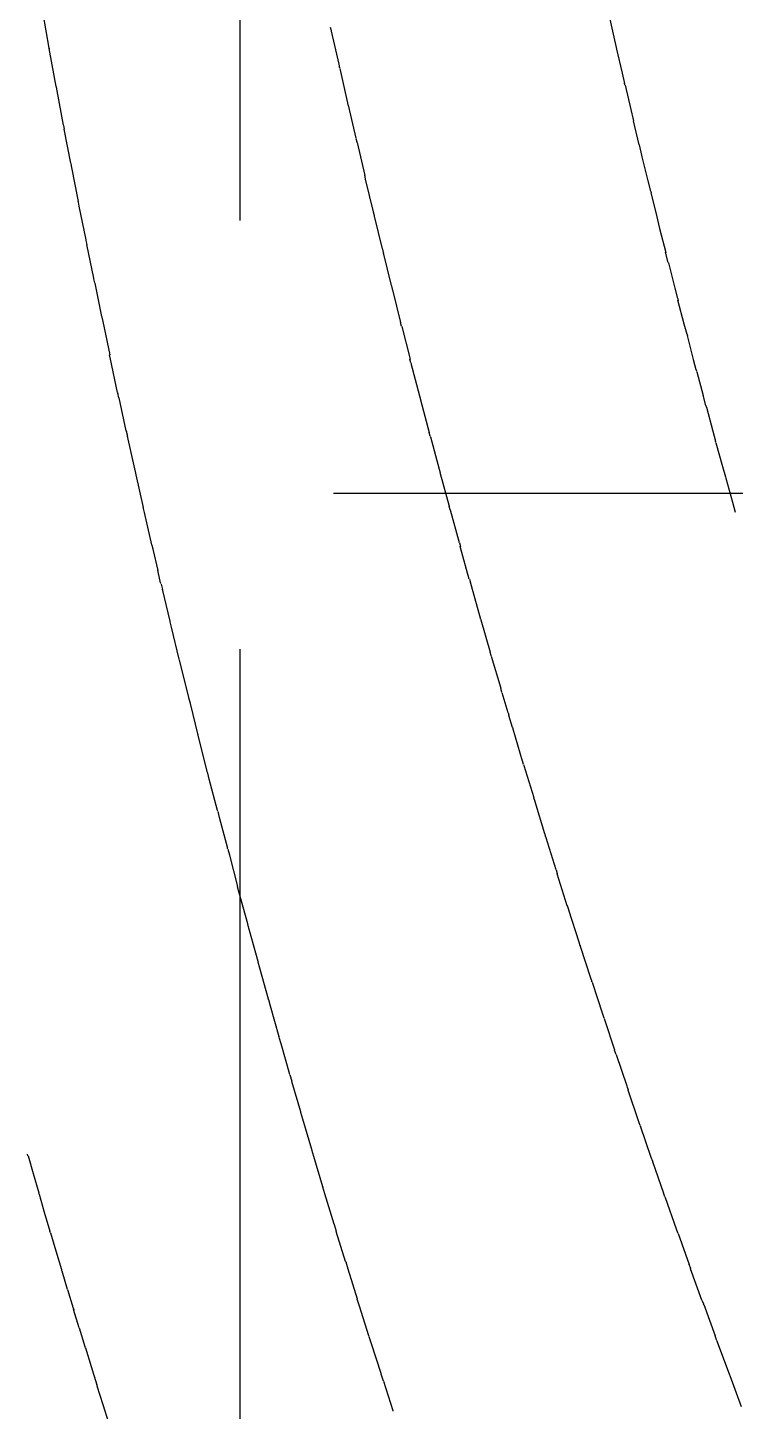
# Model space of a CAD drawing. Header units: feet. Extents: x 9681 to 12164, y 9191 to 13159.
# Drawn here: x 10548.02 to 10558.34, y 11904.45 to 11924.63 of the extents above; entities that cross this region are included whole.
import ezdxf

# ---------------------------------------------------------------- set-up
doc = ezdxf.new("R2010")
doc.units = ezdxf.units.FT
doc.header["$MEASUREMENT"] = 0
doc.linetypes.add('DASHED', pattern=[0.75, 0.5, -0.25])
doc.layers.add('CREEKCONT-MNR', color=3, linetype='Continuous')
doc.layers.add('GRID', color=254, linetype='DASHED')

msp = doc.modelspace()

# ---------------------------------------------------------------- linework, layer by layer
at = {"layer": 'CREEKCONT-MNR', "color": 5, "extrusion": (0.984247, 0.1768, 0), "elevation": 12490.381}
msp.add_lwpolyline([(9871.537, 786), (9872.05, 786)], dxfattribs=at)
at = {"layer": 'CREEKCONT-MNR', "color": 5, "extrusion": (0.97495, 0.222425, 0)}
for points, elevation in [([(9278.095, 787), (9277.733, 787)], 12944.427), ([(9278.181, 786), (9277.687, 786)], 12940.427)]:
    msp.add_lwpolyline(points, dxfattribs=dict(at, elevation=elevation))
at = {"layer": 'CREEKCONT-MNR', "color": 5, "extrusion": (0.975451, 0.220217, 0), "elevation": 12919.385}
msp.add_lwpolyline([(9308.074, 786), (9308.022, 786)], dxfattribs=at)
at = {"layer": 'CREEKCONT-MNR', "color": 5}
for points, elevation in [([(10552.444, 11924.584), (10552.445, 11924.577)], 786), ([(10552.445, 11924.577), (10552.553, 11924.095)], 786), ([(10548.333, 11924.32), (10548.332, 11924.327)], 786), ([(10556.6, 11924.34), (10556.605, 11924.317)], 787), ([(10556.605, 11924.317), (10556.687, 11923.964)], 787), ([(10552.553, 11924.095), (10552.565, 11924.044)], 786), ([(10556.687, 11923.964), (10556.722, 11923.815)], 787), ([(10548.446, 11923.708), (10548.436, 11923.76)], 786), ([(10548.539, 11923.208), (10548.446, 11923.708)], 786), ([(10548.551, 11923.147), (10548.541, 11923.201)], 786), ([(10552.813, 11922.965), (10552.815, 11922.957)], 786), ([(10556.972, 11922.767), (10556.977, 11922.745)], 787), ([(10548.648, 11922.642), (10548.646, 11922.649)], 786), ([(10552.928, 11922.477), (10552.941, 11922.426)], 786), ([(10552.941, 11922.426), (10552.942, 11922.419)], 786), ([(10557.063, 11922.393), (10557.1, 11922.244)], 787), ([(10557.105, 11922.222), (10557.192, 11921.871)], 787), ([(10548.768, 11922.026), (10548.757, 11922.083)], 786), ([(10548.867, 11921.532), (10548.768, 11922.026)], 786), ([(10557.192, 11921.871), (10557.23, 11921.721)], 787), ([(10557.235, 11921.699), (10557.324, 11921.349)], 787), ([(10548.868, 11921.525), (10548.867, 11921.532)], 786), ([(10548.98, 11920.975), (10548.88, 11921.466)], 786), ([(10557.367, 11921.177), (10557.457, 11920.827)], 787), ([(10548.994, 11920.906), (10548.982, 11920.967)], 786), ([(10553.322, 11920.865), (10553.335, 11920.813)], 786), ([(10553.335, 11920.813), (10553.336, 11920.805)], 786), ([(10553.336, 11920.805), (10553.457, 11920.328)], 786), ([(10557.457, 11920.827), (10557.496, 11920.678)], 787), ([(10553.472, 11920.269), (10553.594, 11919.792)], 786), ([(10557.769, 11919.636), (10557.775, 11919.614)], 787), ([(10549.454, 11918.747), (10549.349, 11919.228)], 786), ([(10553.747, 11919.205), (10553.748, 11919.197)], 786), ([(10557.909, 11919.116), (10557.915, 11919.094)], 787), ([(10549.578, 11918.192), (10549.472, 11918.669)], 786), ([(10553.888, 11918.67), (10553.89, 11918.662)], 786), ([(10553.89, 11918.662), (10554.017, 11918.188)], 786), ([(10558.056, 11918.575), (10558.152, 11918.228)], 787), ([(10549.58, 11918.184), (10549.578, 11918.192)], 786), ([(10554.017, 11918.188), (10554.031, 11918.135)], 786), ([(10558.152, 11918.228), (10558.194, 11918.078)], 787), ([(10558.194, 11918.078), (10558.2, 11918.056)], 787), ([(10558.2, 11918.056), (10558.297, 11917.709)], 787), ([(10558.297, 11917.709), (10558.339, 11917.56)], 787), ([(10549.706, 11917.628), (10549.704, 11917.636)], 786), ([(10554.162, 11917.654), (10554.176, 11917.602)], 786), ([(10554.178, 11917.594), (10554.309, 11917.121)], 786), ([(10549.846, 11917.021), (10549.834, 11917.074)], 786), ([(10554.324, 11917.068), (10554.326, 11917.06)], 786), ([(10549.918, 11916.712), (10549.846, 11917.021)], 786), ([(10554.475, 11916.528), (10554.609, 11916.057)], 786), ([(10550.094, 11915.973), (10549.983, 11916.439)], 786), ([(10554.609, 11916.057), (10554.624, 11916.004)], 786), ([(10550.228, 11915.419), (10550.116, 11915.884)], 786), ([(10554.935, 11914.933), (10555.022, 11914.639)], 786), ([(10555.032, 11914.604), (10555.084, 11914.429)], 786), ([(10555.09, 11914.411), (10555.092, 11914.403)], 786), ([(10555.092, 11914.403), (10555.232, 11913.935)], 786), ([(10550.788, 11913.202), (10550.786, 11913.21)], 786), ([(10550.933, 11912.651), (10550.93, 11912.659)], 786), ([(10555.575, 11912.816), (10555.721, 11912.35)], 786), ([(10555.738, 11912.296), (10555.74, 11912.288)], 786), ([(10551.226, 11911.558), (10551.103, 11912.012)], 786), ([(10555.888, 11911.824), (10555.905, 11911.769)], 786), ([(10555.905, 11911.769), (10555.908, 11911.761)], 786), ([(10555.908, 11911.761), (10556.056, 11911.297)], 786), ([(10551.228, 11911.55), (10551.226, 11911.558)], 786), ([(10551.253, 11911.46), (10551.228, 11911.55)], 786), ([(10551.376, 11911.009), (10551.253, 11911.46)], 786), ([(10556.074, 11911.243), (10556.077, 11911.235)], 786), ([(10551.379, 11911), (10551.376, 11911.009)], 786), ([(10551.404, 11910.91), (10551.379, 11911)], 786), ([(10551.529, 11910.46), (10551.404, 11910.91)], 786), ([(10556.227, 11910.772), (10556.245, 11910.717)], 786), ([(10551.713, 11909.81), (10551.687, 11909.903)], 786), ([(10551.841, 11909.363), (10551.713, 11909.81)], 786), ([(10556.574, 11909.723), (10556.593, 11909.668)], 786), ([(10556.593, 11909.668), (10556.595, 11909.66)], 786), ([(10552, 11908.816), (10551.871, 11909.261)], 786), ([(10556.769, 11909.144), (10556.772, 11909.136)], 786), ([(10556.772, 11909.136), (10556.929, 11908.677)], 786), ([(10552.003, 11908.808), (10552, 11908.816)], 786), ([(10552.031, 11908.712), (10552.003, 11908.808)], 786), ([(10552.161, 11908.269), (10552.031, 11908.712)], 786), ([(10556.951, 11908.613), (10557.109, 11908.154)], 786), ([(10552.164, 11908.261), (10552.161, 11908.269)], 786), ([(10557.109, 11908.154), (10557.129, 11908.099)], 786), ([(10557.132, 11908.091), (10557.292, 11907.633)], 786), ([(10548.186, 11907.61), (10548.179, 11907.633)], 787), ([(10557.311, 11907.578), (10557.314, 11907.569)], 786), ([(10557.314, 11907.569), (10557.476, 11907.112)], 786), ([(10548.345, 11907.072), (10548.263, 11907.35)], 787), ([(10552.492, 11907.169), (10552.49, 11907.177)], 786), ([(10552.523, 11907.07), (10552.492, 11907.169)], 786), ([(10548.43, 11906.786), (10548.352, 11907.049)], 787), ([(10557.496, 11907.057), (10557.499, 11907.048)], 786), ([(10552.66, 11906.624), (10552.657, 11906.632)], 786), ([(10557.662, 11906.593), (10557.683, 11906.537)], 786), ([(10548.519, 11906.489), (10548.512, 11906.511)], 787), ([(10548.682, 11905.951), (10548.6, 11906.223)], 787), ([(10557.871, 11906.017), (10557.874, 11906.009)], 786), ([(10548.854, 11905.392), (10548.772, 11905.661)], 787), ([(10558.04, 11905.555), (10558.061, 11905.499)], 786), ([(10548.861, 11905.37), (10548.854, 11905.392)], 787), ([(10553.033, 11905.432), (10553, 11905.535)], 786), ([(10558.061, 11905.499), (10558.064, 11905.49)], 786), ([(10553.207, 11904.888), (10553.174, 11904.992)], 786), ([(10558.254, 11904.981), (10558.257, 11904.973)], 786), ([(10558.257, 11904.973), (10558.426, 11904.52)], 786)]:
    msp.add_lwpolyline(points, dxfattribs=dict(at, elevation=elevation))
at = {"layer": 'CREEKCONT-MNR', "color": 5, "extrusion": (0.983578, 0.180482, 0), "elevation": 12527.234}
for points in [[(9824.67, 786), (9824.721, 786)], [(9824.159, 786), (9824.67, 786)]]:
    msp.add_lwpolyline(points, dxfattribs=at)
at = {"layer": 'CREEKCONT-MNR', "color": 5, "extrusion": (0.973774, 0.227519, 0)}
for points, elevation in [([(9209.934, 787), (9209.781, 787)], 12992.752), ([(9209.91, 786), (9209.858, 786)], 12988.753)]:
    msp.add_lwpolyline(points, dxfattribs=dict(at, elevation=elevation))
at = {"layer": 'CREEKCONT-MNR', "color": 5, "extrusion": (0.97911, 0.203333, 0)}
for points, elevation in [([(9529.268, 786), (9529.26, 786)], 12756.665), ([(9529.26, 786), (9529.268, 786)], 12752.554)]:
    msp.add_lwpolyline(points, dxfattribs=dict(at, elevation=elevation))
at = {"layer": 'CREEKCONT-MNR', "color": 5, "extrusion": (0.979864, 0.199667, 0), "elevation": 12716.814}
msp.add_lwpolyline([(9577.483, 786), (9577.491, 786)], dxfattribs=at)
at = {"layer": 'CREEKCONT-MNR', "color": 5, "extrusion": (0.977561, 0.210655, 0)}
for points, elevation in [([(9432.429, 787), (9432.406, 787)], 12831.642), ([(9432.414, 786), (9432.421, 786)], 12823.491)]:
    msp.add_lwpolyline(points, dxfattribs=dict(at, elevation=elevation))
at = {"layer": 'CREEKCONT-MNR', "color": 5, "extrusion": (0.973258, 0.229715, 0)}
for points, elevation in [([(9179.881, 787), (9179.519, 787)], 13013.497), ([(9179.966, 786), (9179.473, 786)], 13009.498)]:
    msp.add_lwpolyline(points, dxfattribs=dict(at, elevation=elevation))
at = {"layer": 'CREEKCONT-MNR', "color": 5, "extrusion": (0.978342, 0.206995, 0), "elevation": 12792.244}
msp.add_lwpolyline([(9480.911, 786), (9480.903, 786)], dxfattribs=at)
at = {"layer": 'CREEKCONT-MNR', "color": 5, "extrusion": (0.974111, 0.226072, 0), "elevation": 12975.055}
msp.add_lwpolyline([(9229.138, 786), (9228.645, 786)], dxfattribs=at)
at = {"layer": 'CREEKCONT-MNR', "color": 5, "extrusion": (0.972042, 0.234808, 0), "elevation": 13061.382}
msp.add_lwpolyline([(9111.255, 787), (9111.101, 787)], dxfattribs=at)
at = {"layer": 'CREEKCONT-MNR', "color": 5, "extrusion": (0.9822, 0.187838, 0), "elevation": 12600.406}
msp.add_lwpolyline([(9728.991, 786), (9729.498, 786)], dxfattribs=at)
at = {"layer": 'CREEKCONT-MNR', "color": 5, "extrusion": (0.976765, 0.214311, 0), "elevation": 12866.858}
msp.add_lwpolyline([(9383.807, 787), (9383.785, 787)], dxfattribs=at)
at = {"layer": 'CREEKCONT-MNR', "color": 5, "extrusion": (0.972391, 0.233356, 0)}
for points, elevation in [([(9130.58, 787), (9130.218, 787)], 13047.756), ([(9130.666, 786), (9130.173, 786)], 13043.757)]:
    msp.add_lwpolyline(points, dxfattribs=dict(at, elevation=elevation))
at = {"layer": 'CREEKCONT-MNR', "color": 5, "extrusion": (0.972915, 0.231165, 0), "elevation": 13023.16}
msp.add_lwpolyline([(9160.634, 786), (9160.582, 786)], dxfattribs=at)
at = {"layer": 'CREEKCONT-MNR', "color": 5, "extrusion": (0.971155, 0.238448, 0)}
for points, elevation in [([(9061.724, 787), (9061.57, 787)], 13095.419), ([(9061.699, 786), (9061.646, 786)], 13091.42)]:
    msp.add_lwpolyline(points, dxfattribs=dict(at, elevation=elevation))
at = {"layer": 'CREEKCONT-MNR', "color": 5, "extrusion": (0.971511, 0.236993, 0)}
for points, elevation in [([(9081.152, 787), (9080.79, 787)], 13081.83), ([(9081.238, 786), (9080.745, 786)], 13077.831)]:
    msp.add_lwpolyline(points, dxfattribs=dict(at, elevation=elevation))
at = {"layer": 'CREEKCONT-MNR', "color": 5, "extrusion": (0.98149, 0.191512, 0), "elevation": 12636.725}
for points in [[(9681.708, 786), (9681.764, 786)], [(9681.202, 786), (9681.708, 786)]]:
    msp.add_lwpolyline(points, dxfattribs=at)
at = {"layer": 'CREEKCONT-MNR', "color": 5, "extrusion": (0.975134, 0.221615, 0)}
for points, elevation in [([(9286.171, 787), (9286.148, 787)], 12936.742), ([(9286.163, 786), (9286.155, 786)], 12932.742), ([(9286.155, 786), (9286.163, 786)], 12928.532)]:
    msp.add_lwpolyline(points, dxfattribs=dict(at, elevation=elevation))
at = {"layer": 'CREEKCONT-MNR', "color": 5, "extrusion": (0.975957, 0.217965, 0)}
for points, elevation in [([(9335.047, 786), (9335.039, 786)], 12897.891), ([(9335.039, 786), (9335.047, 786)], 12893.701)]:
    msp.add_lwpolyline(points, dxfattribs=dict(at, elevation=elevation))
at = {"layer": 'CREEKCONT-MNR', "color": 5, "extrusion": (0.974298, 0.225263, 0)}
for points, elevation in [([(9237.157, 787), (9237.134, 787)], 12971.41), ([(9237.142, 786), (9237.15, 786)], 12963.18)]:
    msp.add_lwpolyline(points, dxfattribs=dict(at, elevation=elevation))
at = {"layer": 'CREEKCONT-MNR', "color": 5, "extrusion": (0.980029, 0.198852, 0), "elevation": 12708.824}
msp.add_lwpolyline([(9585.72, 786), (9585.78, 786)], dxfattribs=at)
at = {"layer": 'CREEKCONT-MNR', "color": 5, "extrusion": (0.970255, 0.242084, 0), "elevation": 13125.27}
msp.add_lwpolyline([(9012.041, 786), (9011.988, 786)], dxfattribs=at)
at = {"layer": 'CREEKCONT-MNR', "color": 5, "extrusion": (0.970618, 0.240627, 0), "elevation": 13111.721}
msp.add_lwpolyline([(9031.683, 786), (9031.19, 786)], dxfattribs=at)
at = {"layer": 'CREEKCONT-MNR', "color": 5, "extrusion": (0.968414, 0.249347, 0)}
for points, elevation in [([(8912.372, 787), (8912.217, 787)], 13196.411), ([(8912.348, 786), (8912.294, 786)], 13192.412)]:
    msp.add_lwpolyline(points, dxfattribs=dict(at, elevation=elevation))
at = {"layer": 'CREEKCONT-MNR', "color": 5, "extrusion": (0.973448, 0.228907, 0)}
for points, elevation in [([(9188.014, 787), (9187.991, 787)], 13005.894), ([(9188.007, 786), (9187.999, 786)], 13001.894), ([(9187.999, 786), (9188.007, 786)], 12997.644)]:
    msp.add_lwpolyline(points, dxfattribs=dict(at, elevation=elevation))
at = {"layer": 'CREEKCONT-MNR', "color": 5, "extrusion": (0.979279, 0.202518, 0), "elevation": 12744.604}
msp.add_lwpolyline([(9537.025, 786), (9537.524, 786)], dxfattribs=at)
at = {"layer": 'CREEKCONT-MNR', "color": 5, "extrusion": (0.972585, 0.232548, 0)}
for points, elevation in [([(9138.742, 787), (9138.719, 787)], 13040.194), ([(9138.735, 786), (9138.727, 786)], 13036.194), ([(9138.727, 786), (9138.735, 786)], 13031.924)]:
    msp.add_lwpolyline(points, dxfattribs=dict(at, elevation=elevation))
at = {"layer": 'CREEKCONT-MNR', "color": 5, "extrusion": (0.967855, 0.251508, 0)}
for points, elevation in [([(8882.175, 787), (8881.814, 787)], 13216.271), ([(8882.261, 786), (8881.769, 786)], 13212.272)]:
    msp.add_lwpolyline(points, dxfattribs=dict(at, elevation=elevation))
at = {"layer": 'CREEKCONT-MNR', "color": 5, "extrusion": (0.978514, 0.206181, 0), "elevation": 12780.203}
for points in [[(9489.194, 786), (9489.259, 786)], [(9488.697, 786), (9489.194, 786)]]:
    msp.add_lwpolyline(points, dxfattribs=at)
at = {"layer": 'CREEKCONT-MNR', "color": 5, "extrusion": (0.966519, 0.256595, 0)}
for points, elevation in [([(8812.179, 787), (8812.025, 787)], 13262.803), ([(8812.155, 786), (8812.101, 786)], 13258.804)]:
    msp.add_lwpolyline(points, dxfattribs=dict(at, elevation=elevation))
at = {"layer": 'CREEKCONT-MNR', "color": 5, "extrusion": (0.971708, 0.236186, 0), "elevation": 13074.31}
msp.add_lwpolyline([(9089.343, 787), (9089.32, 787)], dxfattribs=at)
at = {"layer": 'CREEKCONT-MNR', "color": 5, "extrusion": (0.966907, 0.255128, 0)}
for points, elevation in [([(8832.118, 787), (8831.758, 787)], 13249.415), ([(8832.204, 786), (8831.713, 786)], 13245.416)]:
    msp.add_lwpolyline(points, dxfattribs=dict(at, elevation=elevation))
at = {"layer": 'CREEKCONT-MNR', "color": 5, "extrusion": (0.977735, 0.209842, 0), "elevation": 12815.621}
for points in [[(9440.732, 786), (9440.799, 786)], [(9440.237, 786), (9440.732, 786)]]:
    msp.add_lwpolyline(points, dxfattribs=at)
at = {"layer": 'CREEKCONT-MNR', "color": 5, "extrusion": (0.967473, 0.252973, 0), "elevation": 13225.702}
msp.add_lwpolyline([(8862.313, 786), (8862.26, 786)], dxfattribs=at)
at = {"layer": 'CREEKCONT-MNR', "color": 5, "extrusion": (0.965551, 0.260214, 0)}
for points, elevation in [([(8761.897, 787), (8761.743, 787)], 13295.717), ([(8761.874, 786), (8761.82, 786)], 13291.718)]:
    msp.add_lwpolyline(points, dxfattribs=dict(at, elevation=elevation))
at = {"layer": 'CREEKCONT-MNR', "color": 5, "extrusion": (0.965946, 0.258744, 0), "elevation": 13282.371}
msp.add_lwpolyline([(8781.938, 787), (8781.577, 787)], dxfattribs=at)
at = {"layer": 'CREEKCONT-MNR', "color": 5, "extrusion": (0.976943, 0.213499, 0), "elevation": 12850.857}
msp.add_lwpolyline([(9392.137, 786), (9392.206, 786)], dxfattribs=at)
at = {"layer": 'CREEKCONT-MNR', "color": 5, "extrusion": (0.96457, 0.263829, 0), "elevation": 13328.442}
msp.add_lwpolyline([(8711.493, 787), (8711.339, 787)], dxfattribs=at)
at = {"layer": 'CREEKCONT-MNR', "color": 5, "extrusion": (0.964971, 0.262357, 0)}
for points, elevation in [([(8731.634, 787), (8731.274, 787)], 13315.139), ([(8731.72, 786), (8731.229, 786)], 13311.14)]:
    msp.add_lwpolyline(points, dxfattribs=dict(at, elevation=elevation))
at = {"layer": 'CREEKCONT-MNR', "color": 5, "extrusion": (0.976138, 0.217153, 0), "elevation": 12885.912}
msp.add_lwpolyline([(9343.41, 786), (9343.482, 786)], dxfattribs=at)
at = {"layer": 'CREEKCONT-MNR', "color": 5, "extrusion": (0.963575, 0.26744, 0), "elevation": 13360.977}
msp.add_lwpolyline([(8660.967, 787), (8660.813, 787)], dxfattribs=at)
at = {"layer": 'CREEKCONT-MNR', "color": 5, "extrusion": (0.968995, 0.24708, 0)}
for points, elevation in [([(8940.383, 787), (8940.36, 787)], 13175.543), ([(8940.375, 786), (8940.367, 786)], 13171.543), ([(8940.367, 786), (8940.375, 786)], 13167.194)]:
    msp.add_lwpolyline(points, dxfattribs=dict(at, elevation=elevation))
at = {"layer": 'CREEKCONT-MNR', "color": 5, "extrusion": (0.975318, 0.220804, 0), "elevation": 12920.783}
for points in [[(9294.552, 786), (9294.627, 786)], [(9294.066, 786), (9294.552, 786)]]:
    msp.add_lwpolyline(points, dxfattribs=at)
at = {"layer": 'CREEKCONT-MNR', "color": 5, "extrusion": (0.969913, 0.243452, 0)}
for points, elevation in [([(8990.155, 786), (8990.147, 786)], 13137.985), ([(8990.147, 786), (8990.155, 786)], 13133.655)]:
    msp.add_lwpolyline(points, dxfattribs=dict(at, elevation=elevation))
at = {"layer": 'CREEKCONT-MNR', "color": 5, "extrusion": (0.974485, 0.224453, 0), "elevation": 12955.472}
for points in [[(9245.564, 786), (9245.642, 786)], [(9245.081, 786), (9245.564, 786)]]:
    msp.add_lwpolyline(points, dxfattribs=at)
at = {"layer": 'CREEKCONT-MNR', "color": 5, "extrusion": (0.962566, 0.271047, 0), "elevation": 13389.324}
msp.add_lwpolyline([(8610.297, 786), (8610.242, 786)], dxfattribs=at)
at = {"layer": 'CREEKCONT-MNR', "color": 5, "extrusion": (0.96298, 0.269572, 0), "elevation": 13376.11}
msp.add_lwpolyline([(8630.747, 786), (8630.257, 786)], dxfattribs=at)
at = {"layer": 'CREEKCONT-MNR', "color": 5, "extrusion": (0.973638, 0.228098, 0), "elevation": 12989.977}
for points in [[(9196.129, 786), (9196.156, 786)], [(9195.966, 786), (9196.129, 786)]]:
    msp.add_lwpolyline(points, dxfattribs=at)
at = {"layer": 'CREEKCONT-MNR', "color": 5, "extrusion": (0.972778, 0.231739, 0), "elevation": 13024.298}
msp.add_lwpolyline([(9147.202, 786), (9147.284, 786)], dxfattribs=at)
at = {"layer": 'CREEKCONT-MNR', "color": 5, "extrusion": (0.961544, 0.274651, 0), "elevation": 13421.48}
msp.add_lwpolyline([(8559.529, 786), (8559.474, 786)], dxfattribs=at)
at = {"layer": 'CREEKCONT-MNR', "color": 5, "extrusion": (0.967119, 0.254325, 0)}
for points, elevation in [([(8840.442, 786), (8840.433, 786)], 13238.101), ([(8840.433, 786), (8840.442, 786)], 13233.712)]:
    msp.add_lwpolyline(points, dxfattribs=dict(at, elevation=elevation))
at = {"layer": 'CREEKCONT-MNR', "color": 5, "extrusion": (0.968064, 0.250704, 0), "elevation": 13200.546}
msp.add_lwpolyline([(8890.463, 786), (8890.471, 786)], dxfattribs=at)
at = {"layer": 'CREEKCONT-MNR', "color": 5, "extrusion": (0.971904, 0.235378, 0), "elevation": 13058.435}
msp.add_lwpolyline([(9097.83, 786), (9097.913, 786)], dxfattribs=at)
at = {"layer": 'CREEKCONT-MNR', "color": 5, "extrusion": (0.96616, 0.257942, 0)}
for points, elevation in [([(8790.289, 786), (8790.28, 786)], 13271.099), ([(8790.28, 786), (8790.289, 786)], 13266.69)]:
    msp.add_lwpolyline(points, dxfattribs=dict(at, elevation=elevation))
at = {"layer": 'CREEKCONT-MNR', "color": 5, "extrusion": (0.960936, 0.276771, 0), "elevation": 13440.323}
msp.add_lwpolyline([(8529.291, 786), (8528.801, 786)], dxfattribs=at)
at = {"layer": 'CREEKCONT-MNR', "color": 5, "extrusion": (0.959459, 0.281847, 0), "elevation": 13485.219}
msp.add_lwpolyline([(8457.636, 786), (8457.581, 786)], dxfattribs=at)
at = {"layer": 'CREEKCONT-MNR', "color": 5, "extrusion": (0.965188, 0.261556, 0)}
for points, elevation in [([(8740.013, 786), (8740.004, 786)], 13303.908), ([(8740.004, 786), (8740.013, 786)], 13299.48)]:
    msp.add_lwpolyline(points, dxfattribs=dict(at, elevation=elevation))
at = {"layer": 'CREEKCONT-MNR', "color": 5, "extrusion": (0.959893, 0.280365, 0), "elevation": 13472.144}
msp.add_lwpolyline([(8478.383, 786), (8477.894, 786)], dxfattribs=at)
at = {"layer": 'CREEKCONT-MNR', "color": 5, "extrusion": (0.971016, 0.239013, 0), "elevation": 13092.387}
for points in [[(9048.33, 786), (9048.414, 786)], [(9047.853, 786), (9048.33, 786)]]:
    msp.add_lwpolyline(points, dxfattribs=at)
at = {"layer": 'CREEKCONT-MNR', "color": 5, "extrusion": (0.970115, 0.242645, 0), "elevation": 13126.153}
for points in [[(8998.703, 786), (8998.788, 786)], [(8998.227, 786), (8998.703, 786)]]:
    msp.add_lwpolyline(points, dxfattribs=at)
at = {"layer": 'CREEKCONT-MNR', "color": 5, "extrusion": (0.958397, 0.285439, 0), "elevation": 13516.801}
msp.add_lwpolyline([(8406.512, 786), (8406.456, 786)], dxfattribs=at)
at = {"layer": 'CREEKCONT-MNR', "color": 5, "extrusion": (0.964203, 0.265166, 0)}
for points, elevation in [([(8689.614, 786), (8689.606, 786)], 13336.53), ([(8689.606, 786), (8689.614, 786)], 13332.081)]:
    msp.add_lwpolyline(points, dxfattribs=dict(at, elevation=elevation))
at = {"layer": 'CREEKCONT-MNR', "color": 5, "extrusion": (0.957579, 0.288171, 0), "elevation": 13540.722}
msp.add_lwpolyline([(8367.553, 786), (8367.516, 786)], dxfattribs=at)
at = {"layer": 'CREEKCONT-MNR', "color": 5, "extrusion": (0.9692, 0.246274, 0), "elevation": 13159.733}
for points in [[(8948.95, 786), (8949.037, 786)], [(8948.475, 786), (8948.95, 786)]]:
    msp.add_lwpolyline(points, dxfattribs=at)
at = {"layer": 'CREEKCONT-MNR', "color": 5, "extrusion": (0.956807, 0.290724, 0), "elevation": 13562.992}
msp.add_lwpolyline([(8331.187, 786), (8331.168, 786)], dxfattribs=at)
at = {"layer": 'CREEKCONT-MNR', "color": 5, "extrusion": (0.956232, 0.29261, 0), "elevation": 13579.383}
msp.add_lwpolyline([(8303.923, 786), (8303.867, 786)], dxfattribs=at)
at = {"layer": 'CREEKCONT-MNR', "color": 5, "extrusion": (0.962191, 0.272374, 0), "elevation": 13401.206}
msp.add_lwpolyline([(8588.453, 786), (8588.445, 786)], dxfattribs=at)
at = {"layer": 'CREEKCONT-MNR', "color": 5, "extrusion": (0.956686, 0.291123, 0), "elevation": 13566.462}
msp.add_lwpolyline([(8324.952, 786), (8324.463, 786)], dxfattribs=at)
at = {"layer": 'CREEKCONT-MNR', "color": 5, "extrusion": (0.968272, 0.249899, 0), "elevation": 13193.127}
for points in [[(8899.072, 786), (8899.16, 786)], [(8898.598, 786), (8899.072, 786)]]:
    msp.add_lwpolyline(points, dxfattribs=at)
at = {"layer": 'CREEKCONT-MNR', "color": 5, "extrusion": (0.95513, 0.296187, 0), "elevation": 13610.371}
msp.add_lwpolyline([(8252.476, 786), (8252.42, 786)], dxfattribs=at)
at = {"layer": 'CREEKCONT-MNR', "color": 5, "extrusion": (0.961165, 0.275973, 0)}
for points, elevation in [([(8537.692, 786), (8537.683, 786)], 13433.26), ([(8537.683, 786), (8537.692, 786)], 13428.751)]:
    msp.add_lwpolyline(points, dxfattribs=dict(at, elevation=elevation))
at = {"layer": 'CREEKCONT-MNR', "color": 5, "extrusion": (0.955589, 0.294701, 0), "elevation": 13597.517}
msp.add_lwpolyline([(8273.574, 786), (8273.086, 786)], dxfattribs=at)
at = {"layer": 'CREEKCONT-MNR', "color": 5, "extrusion": (0.96733, 0.25352, 0), "elevation": 13226.334}
for points in [[(8849.069, 786), (8849.158, 786)], [(8848.597, 786), (8849.069, 786)]]:
    msp.add_lwpolyline(points, dxfattribs=at)
at = {"layer": 'CREEKCONT-MNR', "color": 5, "extrusion": (0.954014, 0.299761, 0), "elevation": 13641.167}
msp.add_lwpolyline([(8200.914, 786), (8200.858, 786)], dxfattribs=at)
at = {"layer": 'CREEKCONT-MNR', "color": 5, "extrusion": (0.960126, 0.279568, 0), "elevation": 13465.123}
msp.add_lwpolyline([(8486.811, 786), (8486.803, 786)], dxfattribs=at)
at = {"layer": 'CREEKCONT-MNR', "color": 5, "extrusion": (0.966375, 0.257138, 0), "elevation": 13259.354}
for points in [[(8798.942, 786), (8799.032, 786)], [(8798.471, 786), (8798.942, 786)]]:
    msp.add_lwpolyline(points, dxfattribs=at)
at = {"layer": 'CREEKCONT-MNR', "color": 5, "extrusion": (0.952886, 0.30333, 0), "elevation": 13671.769}
msp.add_lwpolyline([(8149.238, 786), (8149.181, 786)], dxfattribs=at)
at = {"layer": 'CREEKCONT-MNR', "color": 5, "extrusion": (0.953357, 0.301845, 0), "elevation": 13659.051}
msp.add_lwpolyline([(8170.471, 786), (8169.984, 786)], dxfattribs=at)
at = {"layer": 'CREEKCONT-MNR', "color": 5, "extrusion": (0.965406, 0.260753, 0), "elevation": 13292.185}
msp.add_lwpolyline([(8748.692, 786), (8748.783, 786)], dxfattribs=at)
at = {"layer": 'CREEKCONT-MNR', "color": 5, "extrusion": (0.950588, 0.310456, 0), "elevation": 13732.39}
msp.add_lwpolyline([(8045.544, 786), (8045.487, 786)], dxfattribs=at)
at = {"layer": 'CREEKCONT-MNR', "color": 5, "extrusion": (0.951071, 0.308971, 0), "elevation": 13719.811}
msp.add_lwpolyline([(8066.911, 786), (8066.424, 786)], dxfattribs=at)
at = {"layer": 'CREEKCONT-MNR', "color": 5, "extrusion": (0.955834, 0.293908, 0)}
for points, elevation in [([(8282.106, 786), (8282.098, 786)], 13590.666), ([(8282.098, 786), (8282.106, 786)], 13586.059), ([(8282.09, 787), (8282.114, 787)], 13582.059)]:
    msp.add_lwpolyline(points, dxfattribs=dict(at, elevation=elevation))
at = {"layer": 'CREEKCONT-MNR', "color": 5, "extrusion": (0.949909, 0.312528, 0), "elevation": 13749.9}
msp.add_lwpolyline([(8014.961, 786), (8014.475, 786)], dxfattribs=at)
at = {"layer": 'CREEKCONT-MNR', "color": 5, "extrusion": (0.958007, 0.286746, 0), "elevation": 13523.71}
msp.add_lwpolyline([(8384.685, 786), (8384.694, 786)], dxfattribs=at)
at = {"layer": 'CREEKCONT-MNR', "color": 5, "extrusion": (0.962418, 0.271574, 0), "elevation": 13389.549}
for points in [[(8597.209, 786), (8597.304, 786)], [(8596.743, 786), (8597.209, 786)]]:
    msp.add_lwpolyline(points, dxfattribs=at)
at = {"layer": 'CREEKCONT-MNR', "color": 5, "extrusion": (0.948237, 0.317564, 0), "elevation": 13792.233}
msp.add_lwpolyline([(7941.401, 786), (7941.343, 786)], dxfattribs=at)
at = {"layer": 'CREEKCONT-MNR', "color": 5, "extrusion": (0.954727, 0.297482, 0), "elevation": 13621.572}
msp.add_lwpolyline([(8230.638, 786), (8230.63, 786)], dxfattribs=at)
at = {"layer": 'CREEKCONT-MNR', "color": 5, "extrusion": (0.948732, 0.31608, 0), "elevation": 13779.794}
msp.add_lwpolyline([(7962.899, 786), (7962.413, 786)], dxfattribs=at)
at = {"layer": 'CREEKCONT-MNR', "color": 5, "extrusion": (0.956927, 0.290329, 0), "elevation": 13554.98}
msp.add_lwpolyline([(8333.45, 786), (8333.458, 786)], dxfattribs=at)
at = {"layer": 'CREEKCONT-MNR', "color": 5, "extrusion": (0.947543, 0.319628, 0), "elevation": 13809.494}
msp.add_lwpolyline([(7910.726, 786), (7910.24, 786)], dxfattribs=at)
at = {"layer": 'CREEKCONT-MNR', "color": 5, "extrusion": (0.960358, 0.278769, 0)}
for points, elevation in [([(8495.617, 786), (8495.715, 786)], 13453.511), ([(8495.376, 787), (8495.644, 787)], 13449.512), ([(8495.083, 787), (8495.376, 787)], 13449.512)]:
    msp.add_lwpolyline(points, dxfattribs=dict(at, elevation=elevation))
at = {"layer": 'CREEKCONT-MNR', "color": 5, "extrusion": (0.945833, 0.324654, 0), "elevation": 13851.294}
msp.add_lwpolyline([(7836.814, 786), (7836.756, 786)], dxfattribs=at)
at = {"layer": 'CREEKCONT-MNR', "color": 5, "extrusion": (0.944611, 0.328193, 0), "elevation": 13880.531}
msp.add_lwpolyline([(7784.356, 786), (7784.298, 786)], dxfattribs=at)
at = {"layer": 'CREEKCONT-MNR', "color": 5, "extrusion": (0.951328, 0.308181, 0)}
for points, elevation in [([(8075.546, 786), (8075.537, 786)], 13713.131), ([(8075.53, 787), (8075.554, 787)], 13704.445)]:
    msp.add_lwpolyline(points, dxfattribs=dict(at, elevation=elevation))
at = {"layer": 'CREEKCONT-MNR', "color": 5, "extrusion": (0.958245, 0.285949, 0)}
for points, elevation in [([(8393.549, 786), (8393.65, 786)], 13516.711), ([(8393.088, 786), (8393.549, 786)], 13516.711), ([(8393.017, 787), (8393.304, 787)], 13512.712)]:
    msp.add_lwpolyline(points, dxfattribs=dict(at, elevation=elevation))
at = {"layer": 'CREEKCONT-MNR', "color": 5, "extrusion": (0.950168, 0.311739, 0), "elevation": 13743.264}
msp.add_lwpolyline([(8023.621, 786), (8023.613, 786)], dxfattribs=at)
at = {"layer": 'CREEKCONT-MNR', "color": 5, "extrusion": (0.959308, 0.282361, 0), "elevation": 13481.207}
msp.add_lwpolyline([(8444.399, 787), (8444.671, 787)], dxfattribs=at)
at = {"layer": 'CREEKCONT-MNR', "color": 5, "extrusion": (0.952474, 0.304619, 0), "elevation": 13678.138}
msp.add_lwpolyline([(8127.349, 786), (8127.358, 786)], dxfattribs=at)
at = {"layer": 'CREEKCONT-MNR', "color": 5, "extrusion": (0.957168, 0.289533, 0)}
for points, elevation in [([(8342.338, 786), (8342.44, 786)], 13548.024), ([(8341.879, 786), (8342.338, 786)], 13548.024), ([(8342.092, 787), (8342.369, 787)], 13544.025)]:
    msp.add_lwpolyline(points, dxfattribs=dict(at, elevation=elevation))
at = {"layer": 'CREEKCONT-MNR', "color": 5, "extrusion": (0.942127, 0.335256, 0), "elevation": 13938.412}
msp.add_lwpolyline([(7679.115, 786), (7679.056, 786)], dxfattribs=at)
at = {"layer": 'CREEKCONT-MNR', "color": 5, "extrusion": (0.953607, 0.301053, 0), "elevation": 13643.638}
msp.add_lwpolyline([(8179.039, 787), (8179.063, 787)], dxfattribs=at)
at = {"layer": 'CREEKCONT-MNR', "color": 5, "extrusion": (0.956078, 0.293113, 0)}
for points, elevation in [([(8290.552, 786), (8291.01, 786)], 13579.145), ([(8290.763, 787), (8291.043, 787)], 13575.146)]:
    msp.add_lwpolyline(points, dxfattribs=dict(at, elevation=elevation))
at = {"layer": 'CREEKCONT-MNR', "color": 5, "extrusion": (0.940866, 0.33878, 0), "elevation": 13967.057}
msp.add_lwpolyline([(7626.333, 786), (7626.274, 786)], dxfattribs=at)
at = {"layer": 'CREEKCONT-MNR', "color": 5, "extrusion": (0.941397, 0.3373, 0), "elevation": 13955.051}
msp.add_lwpolyline([(7648.212, 786), (7647.727, 786)], dxfattribs=at)
at = {"layer": 'CREEKCONT-MNR', "color": 5, "extrusion": (0.954974, 0.296688, 0)}
for points, elevation in [([(8239.566, 786), (8239.671, 786)], 13610.074), ([(8239.11, 786), (8239.566, 786)], 13610.074), ([(8239.317, 787), (8239.601, 787)], 13606.075), ([(8239.039, 787), (8239.317, 787)], 13606.075)]:
    msp.add_lwpolyline(points, dxfattribs=dict(at, elevation=elevation))
at = {"layer": 'CREEKCONT-MNR', "color": 5, "extrusion": (0.946608, 0.322386, 0)}
for points, elevation in [([(7867.176, 786), (7867.168, 786)], 13832.491), ([(7867.168, 786), (7867.176, 786)], 13827.725)]:
    msp.add_lwpolyline(points, dxfattribs=dict(at, elevation=elevation))
at = {"layer": 'CREEKCONT-MNR', "color": 5, "extrusion": (0.940128, 0.340821, 0), "elevation": 13983.571}
msp.add_lwpolyline([(7595.385, 786), (7594.901, 786)], dxfattribs=at)
at = {"layer": 'CREEKCONT-MNR', "color": 5, "extrusion": (0.948995, 0.315293, 0)}
for points, elevation in [([(7971.576, 786), (7971.585, 786)], 13768.475), ([(7971.568, 787), (7971.592, 787)], 13764.475)]:
    msp.add_lwpolyline(points, dxfattribs=dict(at, elevation=elevation))
at = {"layer": 'CREEKCONT-MNR', "color": 5, "extrusion": (0.953857, 0.30026, 0)}
for points, elevation in [([(8188.007, 786), (8188.114, 786)], 13640.811), ([(8187.552, 786), (8188.007, 786)], 13640.811), ([(8187.756, 787), (8188.043, 787)], 13636.811), ([(8187.482, 787), (8187.756, 787)], 13636.811)]:
    msp.add_lwpolyline(points, dxfattribs=dict(at, elevation=elevation))
at = {"layer": 'CREEKCONT-MNR', "color": 5, "extrusion": (0.938303, 0.345814, 0), "elevation": 14023.752}
msp.add_lwpolyline([(7520.45, 786), (7520.39, 786)], dxfattribs=at)
at = {"layer": 'CREEKCONT-MNR', "color": 5, "extrusion": (0.938846, 0.344336, 0), "elevation": 14011.894}
msp.add_lwpolyline([(7542.452, 786), (7541.968, 786)], dxfattribs=at)
at = {"layer": 'CREEKCONT-MNR', "color": 5, "extrusion": (0.947808, 0.318842, 0), "elevation": 13798.198}
msp.add_lwpolyline([(7919.427, 786), (7919.436, 786)], dxfattribs=at)
at = {"layer": 'CREEKCONT-MNR', "color": 5, "extrusion": (0.952727, 0.303827, 0), "elevation": 13671.354}
msp.add_lwpolyline([(8135.88, 786), (8136.333, 786)], dxfattribs=at)
at = {"layer": 'CREEKCONT-MNR', "color": 5, "extrusion": (0.937551, 0.347847, 0), "elevation": 14040.018}
msp.add_lwpolyline([(7489.413, 786), (7488.93, 786)], dxfattribs=at)
at = {"layer": 'CREEKCONT-MNR', "color": 5, "extrusion": (0.935688, 0.352829, 0), "elevation": 14079.652}
msp.add_lwpolyline([(7414.147, 786), (7414.087, 786)], dxfattribs=at)
at = {"layer": 'CREEKCONT-MNR', "color": 5, "extrusion": (0.951584, 0.30739, 0), "elevation": 13701.703}
msp.add_lwpolyline([(8084.093, 786), (8084.545, 786)], dxfattribs=at)
at = {"layer": 'CREEKCONT-MNR', "color": 5, "extrusion": (0.945395, 0.325926, 0), "elevation": 13857.057}
msp.add_lwpolyline([(7814.798, 786), (7814.807, 786)], dxfattribs=at)
at = {"layer": 'GRID', "color": 253, "linetype": 'DASHED', "ltscale": 25}
for p, q in [((10551.116, 9503.065), (10551.116, 13094.214)), ((9746.227, 11917.839), (12098.978, 11917.839))]:
    msp.add_line(p, q, dxfattribs=at)

doc.saveas('drawing.dxf')
